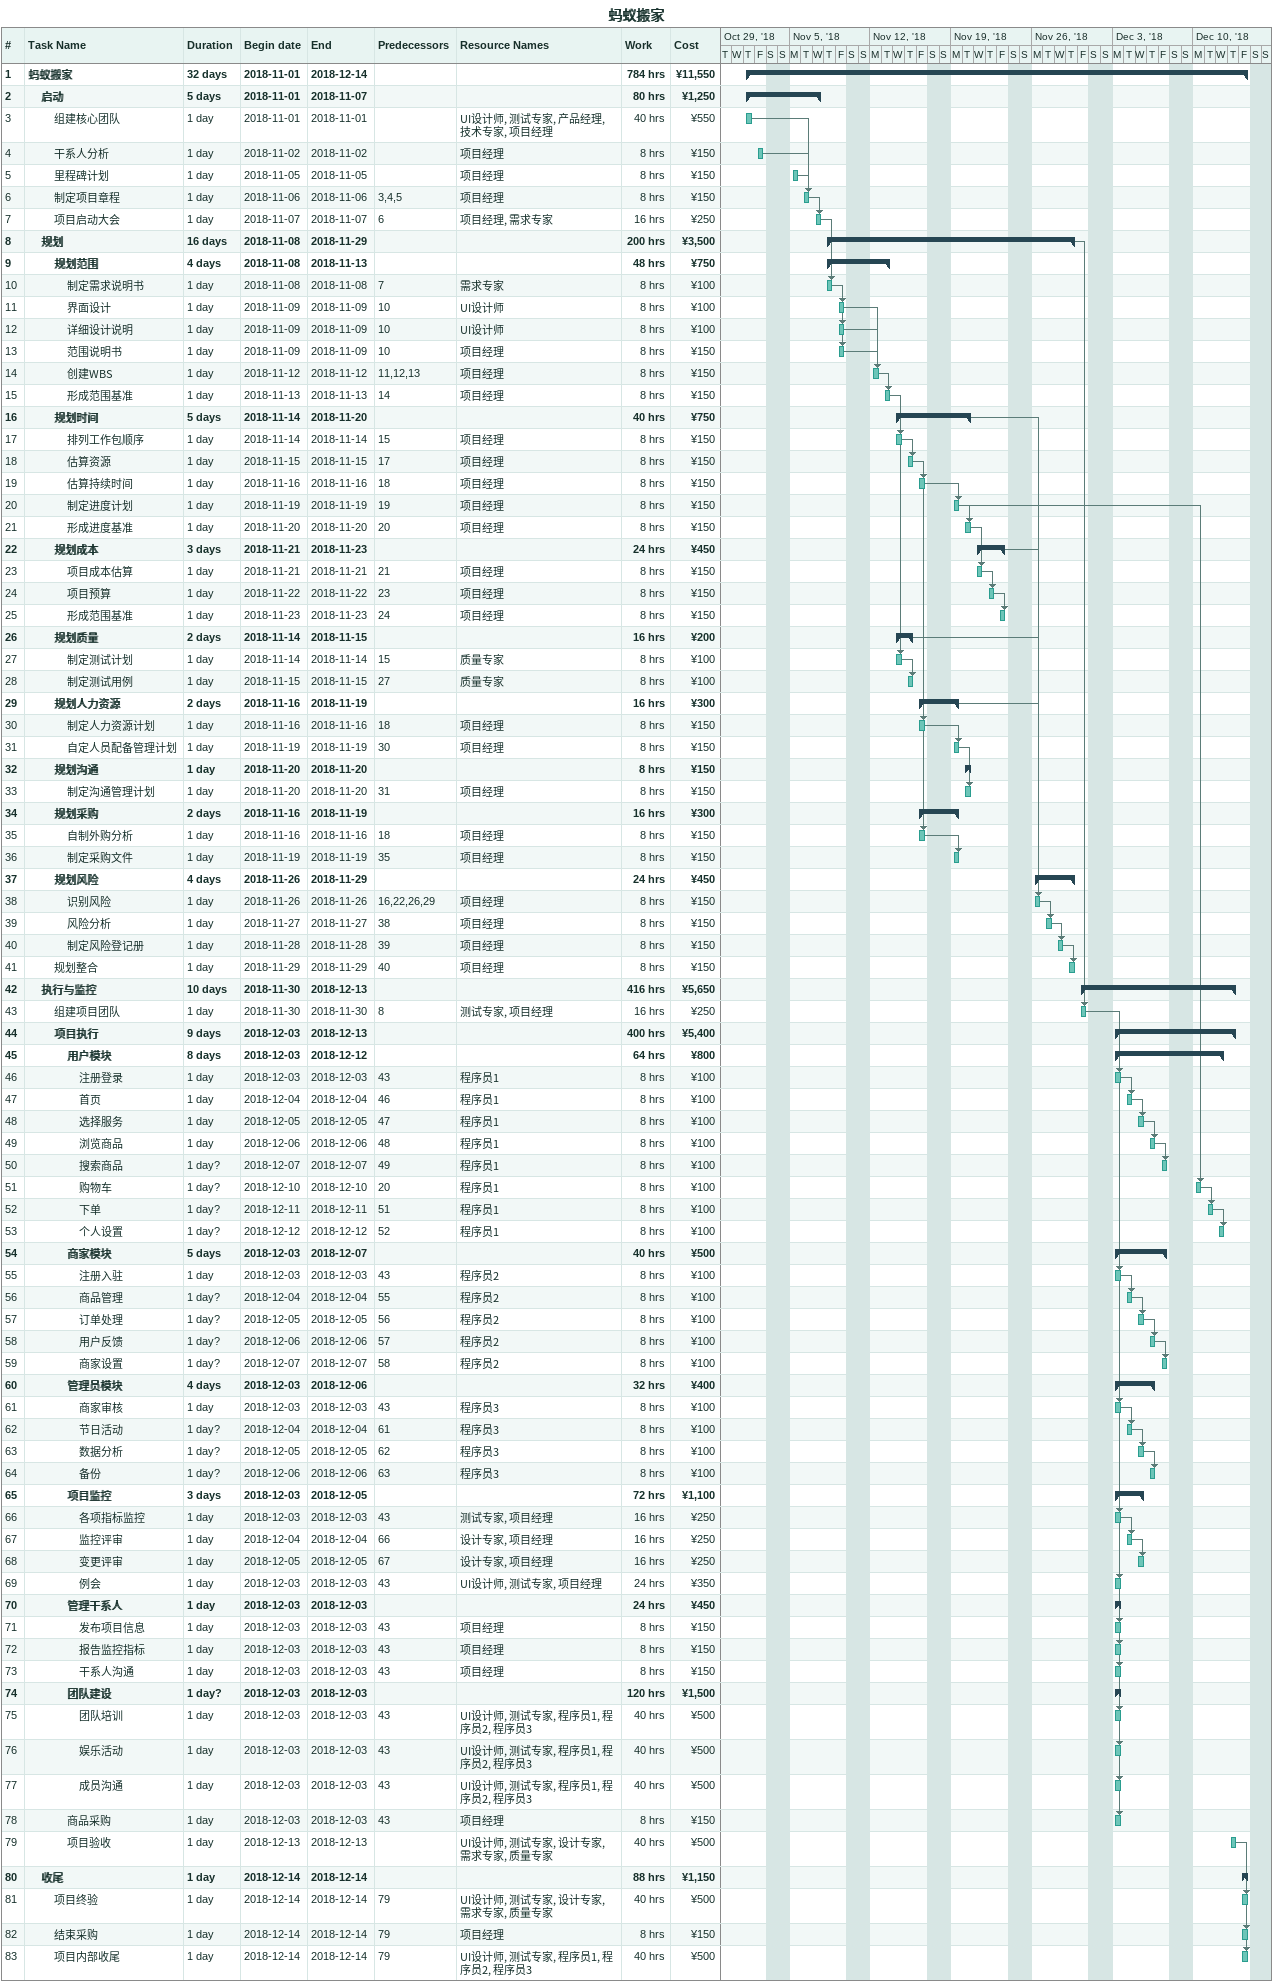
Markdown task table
蚂蚁搬家

| ID | Level | Task | Duration | Start | Finish | Predecessors | Resources | Work (h) | Cost (¥) |
|---|---|---|---|---|---|---|---|---|---|
| 1 | 1 | **蚂蚁搬家** | 32d | 2018-11-01 | 2018-12-14 |  |  | 784 | 11550 |
| 2 | 2 | **启动** | 5d | 2018-11-01 | 2018-11-07 |  |  | 80 | 1250 |
| 3 | 3 | 组建核心团队 | 1d | 2018-11-01 | 2018-11-01 |  | UI设计师, 测试专家, 产品经理, 技术专家, 项目经理 | 40 | 550 |
| 4 | 3 | 干系人分析 | 1d | 2018-11-02 | 2018-11-02 |  | 项目经理 | 8 | 150 |
| 5 | 3 | 里程碑计划 | 1d | 2018-11-05 | 2018-11-05 |  | 项目经理 | 8 | 150 |
| 6 | 3 | 制定项目章程 | 1d | 2018-11-06 | 2018-11-06 | 3, 4, 5 | 项目经理 | 8 | 150 |
| 7 | 3 | 项目启动大会 | 1d | 2018-11-07 | 2018-11-07 | 6 | 项目经理, 需求专家 | 16 | 250 |
| 8 | 2 | **规划** | 16d | 2018-11-08 | 2018-11-29 |  |  | 200 | 3500 |
| 9 | 3 | **规划范围** | 4d | 2018-11-08 | 2018-11-13 |  |  | 48 | 750 |
| 10 | 4 | 制定需求说明书 | 1d | 2018-11-08 | 2018-11-08 | 7 | 需求专家 | 8 | 100 |
| 11 | 4 | 界面设计 | 1d | 2018-11-09 | 2018-11-09 | 10 | UI设计师 | 8 | 100 |
| 12 | 4 | 详细设计说明 | 1d | 2018-11-09 | 2018-11-09 | 10 | UI设计师 | 8 | 100 |
| 13 | 4 | 范围说明书 | 1d | 2018-11-09 | 2018-11-09 | 10 | 项目经理 | 8 | 150 |
| 14 | 4 | 创建WBS | 1d | 2018-11-12 | 2018-11-12 | 11, 12, 13 | 项目经理 | 8 | 150 |
| 15 | 4 | 形成范围基准 | 1d | 2018-11-13 | 2018-11-13 | 14 | 项目经理 | 8 | 150 |
| 16 | 3 | **规划时间** | 5d | 2018-11-14 | 2018-11-20 |  |  | 40 | 750 |
| 17 | 4 | 排列工作包顺序 | 1d | 2018-11-14 | 2018-11-14 | 15 | 项目经理 | 8 | 150 |
| 18 | 4 | 估算资源 | 1d | 2018-11-15 | 2018-11-15 | 17 | 项目经理 | 8 | 150 |
| 19 | 4 | 估算持续时间 | 1d | 2018-11-16 | 2018-11-16 | 18 | 项目经理 | 8 | 150 |
| 20 | 4 | 制定进度计划 | 1d | 2018-11-19 | 2018-11-19 | 19 | 项目经理 | 8 | 150 |
| 21 | 4 | 形成进度基准 | 1d | 2018-11-20 | 2018-11-20 | 20 | 项目经理 | 8 | 150 |
| 22 | 3 | **规划成本** | 3d | 2018-11-21 | 2018-11-23 |  |  | 24 | 450 |
| 23 | 4 | 项目成本估算 | 1d | 2018-11-21 | 2018-11-21 | 21 | 项目经理 | 8 | 150 |
| 24 | 4 | 项目预算 | 1d | 2018-11-22 | 2018-11-22 | 23 | 项目经理 | 8 | 150 |
| 25 | 4 | 形成范围基准 | 1d | 2018-11-23 | 2018-11-23 | 24 | 项目经理 | 8 | 150 |
| 26 | 3 | **规划质量** | 2d | 2018-11-14 | 2018-11-15 |  |  | 16 | 200 |
| 27 | 4 | 制定测试计划 | 1d | 2018-11-14 | 2018-11-14 | 15 | 质量专家 | 8 | 100 |
| 28 | 4 | 制定测试用例 | 1d | 2018-11-15 | 2018-11-15 | 27 | 质量专家 | 8 | 100 |
| 29 | 3 | **规划人力资源** | 2d | 2018-11-16 | 2018-11-19 |  |  | 16 | 300 |
| 30 | 4 | 制定人力资源计划 | 1d | 2018-11-16 | 2018-11-16 | 18 | 项目经理 | 8 | 150 |
| 31 | 4 | 自定人员配备管理计划 | 1d | 2018-11-19 | 2018-11-19 | 30 | 项目经理 | 8 | 150 |
| 32 | 3 | **规划沟通** | 1d | 2018-11-20 | 2018-11-20 |  |  | 8 | 150 |
| 33 | 4 | 制定沟通管理计划 | 1d | 2018-11-20 | 2018-11-20 | 31 | 项目经理 | 8 | 150 |
| 34 | 3 | **规划采购** | 2d | 2018-11-16 | 2018-11-19 |  |  | 16 | 300 |
| 35 | 4 | 自制外购分析 | 1d | 2018-11-16 | 2018-11-16 | 18 | 项目经理 | 8 | 150 |
| 36 | 4 | 制定采购文件 | 1d | 2018-11-19 | 2018-11-19 | 35 | 项目经理 | 8 | 150 |
| 37 | 3 | **规划风险** | 4d | 2018-11-26 | 2018-11-29 |  |  | 24 | 450 |
| 38 | 4 | 识别风险 | 1d | 2018-11-26 | 2018-11-26 | 16, 22, 26, 29 | 项目经理 | 8 | 150 |
| 39 | 4 | 风险分析 | 1d | 2018-11-27 | 2018-11-27 | 38 | 项目经理 | 8 | 150 |
| 40 | 4 | 制定风险登记册 | 1d | 2018-11-28 | 2018-11-28 | 39 | 项目经理 | 8 | 150 |
| 41 | 3 | 规划整合 | 1d | 2018-11-29 | 2018-11-29 | 40 | 项目经理 | 8 | 150 |
| 42 | 2 | **执行与监控** | 10d | 2018-11-30 | 2018-12-13 |  |  | 416 | 5650 |
| 43 | 3 | 组建项目团队 | 1d | 2018-11-30 | 2018-11-30 | 8 | 测试专家, 项目经理 | 16 | 250 |
| 44 | 3 | **项目执行** | 9d | 2018-12-03 | 2018-12-13 |  |  | 400 | 5400 |
| 45 | 4 | **用户模块** | 8d | 2018-12-03 | 2018-12-12 |  |  | 64 | 800 |
| 46 | 5 | 注册登录 | 1d | 2018-12-03 | 2018-12-03 | 43 | 程序员1 | 8 | 100 |
| 47 | 5 | 首页 | 1d | 2018-12-04 | 2018-12-04 | 46 | 程序员1 | 8 | 100 |
| 48 | 5 | 选择服务 | 1d | 2018-12-05 | 2018-12-05 | 47 | 程序员1 | 8 | 100 |
| 49 | 5 | 浏览商品 | 1d | 2018-12-06 | 2018-12-06 | 48 | 程序员1 | 8 | 100 |
| 50 | 5 | 搜索商品 | 1d? | 2018-12-07 | 2018-12-07 | 49 | 程序员1 | 8 | 100 |
| 51 | 5 | 购物车 | 1d? | 2018-12-10 | 2018-12-10 | 20 | 程序员1 | 8 | 100 |
| 52 | 5 | 下单 | 1d? | 2018-12-11 | 2018-12-11 | 51 | 程序员1 | 8 | 100 |
| 53 | 5 | 个人设置 | 1d? | 2018-12-12 | 2018-12-12 | 52 | 程序员1 | 8 | 100 |
| 54 | 4 | **商家模块** | 5d | 2018-12-03 | 2018-12-07 |  |  | 40 | 500 |
| 55 | 5 | 注册入驻 | 1d | 2018-12-03 | 2018-12-03 | 43 | 程序员2 | 8 | 100 |
| 56 | 5 | 商品管理 | 1d? | 2018-12-04 | 2018-12-04 | 55 | 程序员2 | 8 | 100 |
| 57 | 5 | 订单处理 | 1d? | 2018-12-05 | 2018-12-05 | 56 | 程序员2 | 8 | 100 |
| 58 | 5 | 用户反馈 | 1d? | 2018-12-06 | 2018-12-06 | 57 | 程序员2 | 8 | 100 |
| 59 | 5 | 商家设置 | 1d? | 2018-12-07 | 2018-12-07 | 58 | 程序员2 | 8 | 100 |
| 60 | 4 | **管理员模块** | 4d | 2018-12-03 | 2018-12-06 |  |  | 32 | 400 |
| 61 | 5 | 商家审核 | 1d | 2018-12-03 | 2018-12-03 | 43 | 程序员3 | 8 | 100 |
| 62 | 5 | 节日活动 | 1d? | 2018-12-04 | 2018-12-04 | 61 | 程序员3 | 8 | 100 |
| 63 | 5 | 数据分析 | 1d? | 2018-12-05 | 2018-12-05 | 62 | 程序员3 | 8 | 100 |
| 64 | 5 | 备份 | 1d? | 2018-12-06 | 2018-12-06 | 63 | 程序员3 | 8 | 100 |
| 65 | 4 | **项目监控** | 3d | 2018-12-03 | 2018-12-05 |  |  | 72 | 1100 |
| 66 | 5 | 各项指标监控 | 1d | 2018-12-03 | 2018-12-03 | 43 | 测试专家, 项目经理 | 16 | 250 |
| 67 | 5 | 监控评审 | 1d | 2018-12-04 | 2018-12-04 | 66 | 设计专家, 项目经理 | 16 | 250 |
| 68 | 5 | 变更评审 | 1d | 2018-12-05 | 2018-12-05 | 67 | 设计专家, 项目经理 | 16 | 250 |
| 69 | 5 | 例会 | 1d | 2018-12-03 | 2018-12-03 | 43 | UI设计师, 测试专家, 项目经理 | 24 | 350 |
| 70 | 4 | **管理干系人** | 1d | 2018-12-03 | 2018-12-03 |  |  | 24 | 450 |
| 71 | 5 | 发布项目信息 | 1d | 2018-12-03 | 2018-12-03 | 43 | 项目经理 | 8 | 150 |
| 72 | 5 | 报告监控指标 | 1d | 2018-12-03 | 2018-12-03 | 43 | 项目经理 | 8 | 150 |
| 73 | 5 | 干系人沟通 | 1d | 2018-12-03 | 2018-12-03 | 43 | 项目经理 | 8 | 150 |
| 74 | 4 | **团队建设** | 1d? | 2018-12-03 | 2018-12-03 |  |  | 120 | 1500 |
| 75 | 5 | 团队培训 | 1d | 2018-12-03 | 2018-12-03 | 43 | UI设计师, 测试专家, 程序员1, 程序员2, 程序员3 | 40 | 500 |
| 76 | 5 | 娱乐活动 | 1d | 2018-12-03 | 2018-12-03 | 43 | UI设计师, 测试专家, 程序员1, 程序员2, 程序员3 | 40 | 500 |
| 77 | 5 | 成员沟通 | 1d | 2018-12-03 | 2018-12-03 | 43 | UI设计师, 测试专家, 程序员1, 程序员2, 程序员3 | 40 | 500 |
| 78 | 4 | 商品采购 | 1d | 2018-12-03 | 2018-12-03 | 43 | 项目经理 | 8 | 150 |
| 79 | 4 | 项目验收 | 1d | 2018-12-13 | 2018-12-13 |  | UI设计师, 测试专家, 设计专家, 需求专家, 质量专家 | 40 | 500 |
| 80 | 2 | **收尾** | 1d | 2018-12-14 | 2018-12-14 |  |  | 88 | 1150 |
| 81 | 3 | 项目终验 | 1d | 2018-12-14 | 2018-12-14 | 79 | UI设计师, 测试专家, 设计专家, 需求专家, 质量专家 | 40 | 500 |
| 82 | 3 | 结束采购 | 1d | 2018-12-14 | 2018-12-14 | 79 | 项目经理 | 8 | 150 |
| 83 | 3 | 项目内部收尾 | 1d | 2018-12-14 | 2018-12-14 | 79 | UI设计师, 测试专家, 程序员1, 程序员2, 程序员3 | 40 | 500 |
